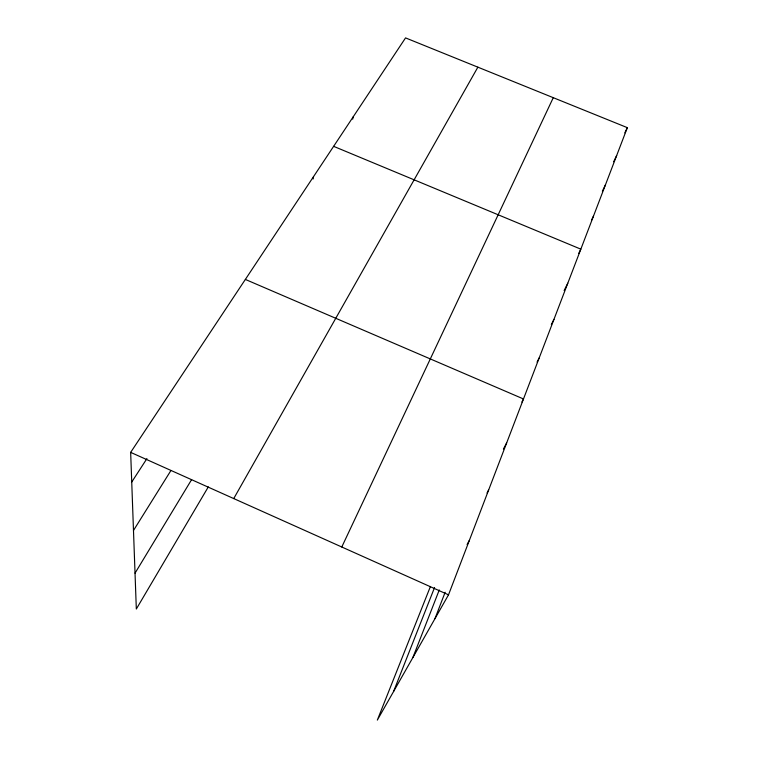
<?xml version="1.0" encoding="UTF-8"?>
<svg xmlns="http://www.w3.org/2000/svg" width="758" height="758" viewBox="0 0 758 758"><rect width="100%" height="100%" fill="white"/><g stroke="black" fill="none" stroke-linecap="round" stroke-linejoin="round"><path stroke-width="1.14" d="M313.13 178.973L313.528 176.652M352.716 119.148L353.162 116.893M430.44 586.446L377.332 720.1L448.509 594.831L627.34 127.657L405.549 37.9L130.66 452.374L136.326 609.015L208.308 486.892M434.959 618.67L445.145 592.263M412.902 657.489L439.261 589.961M393.535 691.571L434.552 587.545M341.782 547.001L553.274 97.678M624.819 132.887L627.34 127.657M613.648 161.767L616.68 155.494M602.373 191.177L605.405 184.933M591.458 220.237L593.476 216.096M578.733 253.39L580.827 249.155L333.624 146.341M564.132 290.541L567.789 283.198M551.341 324.547L553.946 319.383M537.062 362.087L539.203 357.89M521.892 402.034L523.475 398.964L245.365 279.437M503.426 449.049L506.676 442.871M487.015 492.994L488.664 489.914M467.089 544.5L469.325 540.426M233.739 498.575L477.872 67.168M135.028 573.171L191.622 479.606M133.484 530.477L170.929 470.51M131.731 482.041L146.919 458.609M130.66 452.374L448.509 594.831"/></g></svg>
